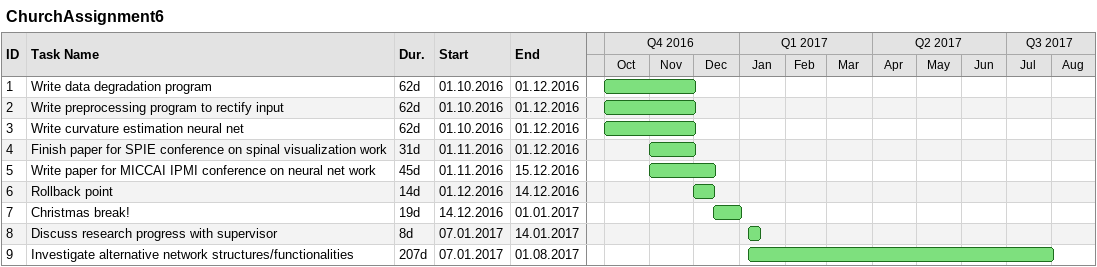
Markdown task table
ChurchAssignment6

| ID | Task | Duration | Start | Finish |
|---|---|---|---|---|
| 1 | Write data degradation program | 62d | 2016-10-01 | 2016-12-01 |
| 2 | Write preprocessing program to rectify input | 62d | 2016-10-01 | 2016-12-01 |
| 3 | Write curvature estimation neural net | 62d | 2016-10-01 | 2016-12-01 |
| 4 | Finish paper for SPIE conference on spinal visualization work | 31d | 2016-11-01 | 2016-12-01 |
| 5 | Write paper for MICCAI IPMI conference on neural net work | 45d | 2016-11-01 | 2016-12-15 |
| 6 | Rollback point | 14d | 2016-12-01 | 2016-12-14 |
| 7 | Christmas break! | 19d | 2016-12-14 | 2017-01-01 |
| 8 | Discuss research progress with supervisor | 8d | 2017-01-07 | 2017-01-14 |
| 9 | Investigate alternative network structures/functionalities | 207d | 2017-01-07 | 2017-08-01 |
